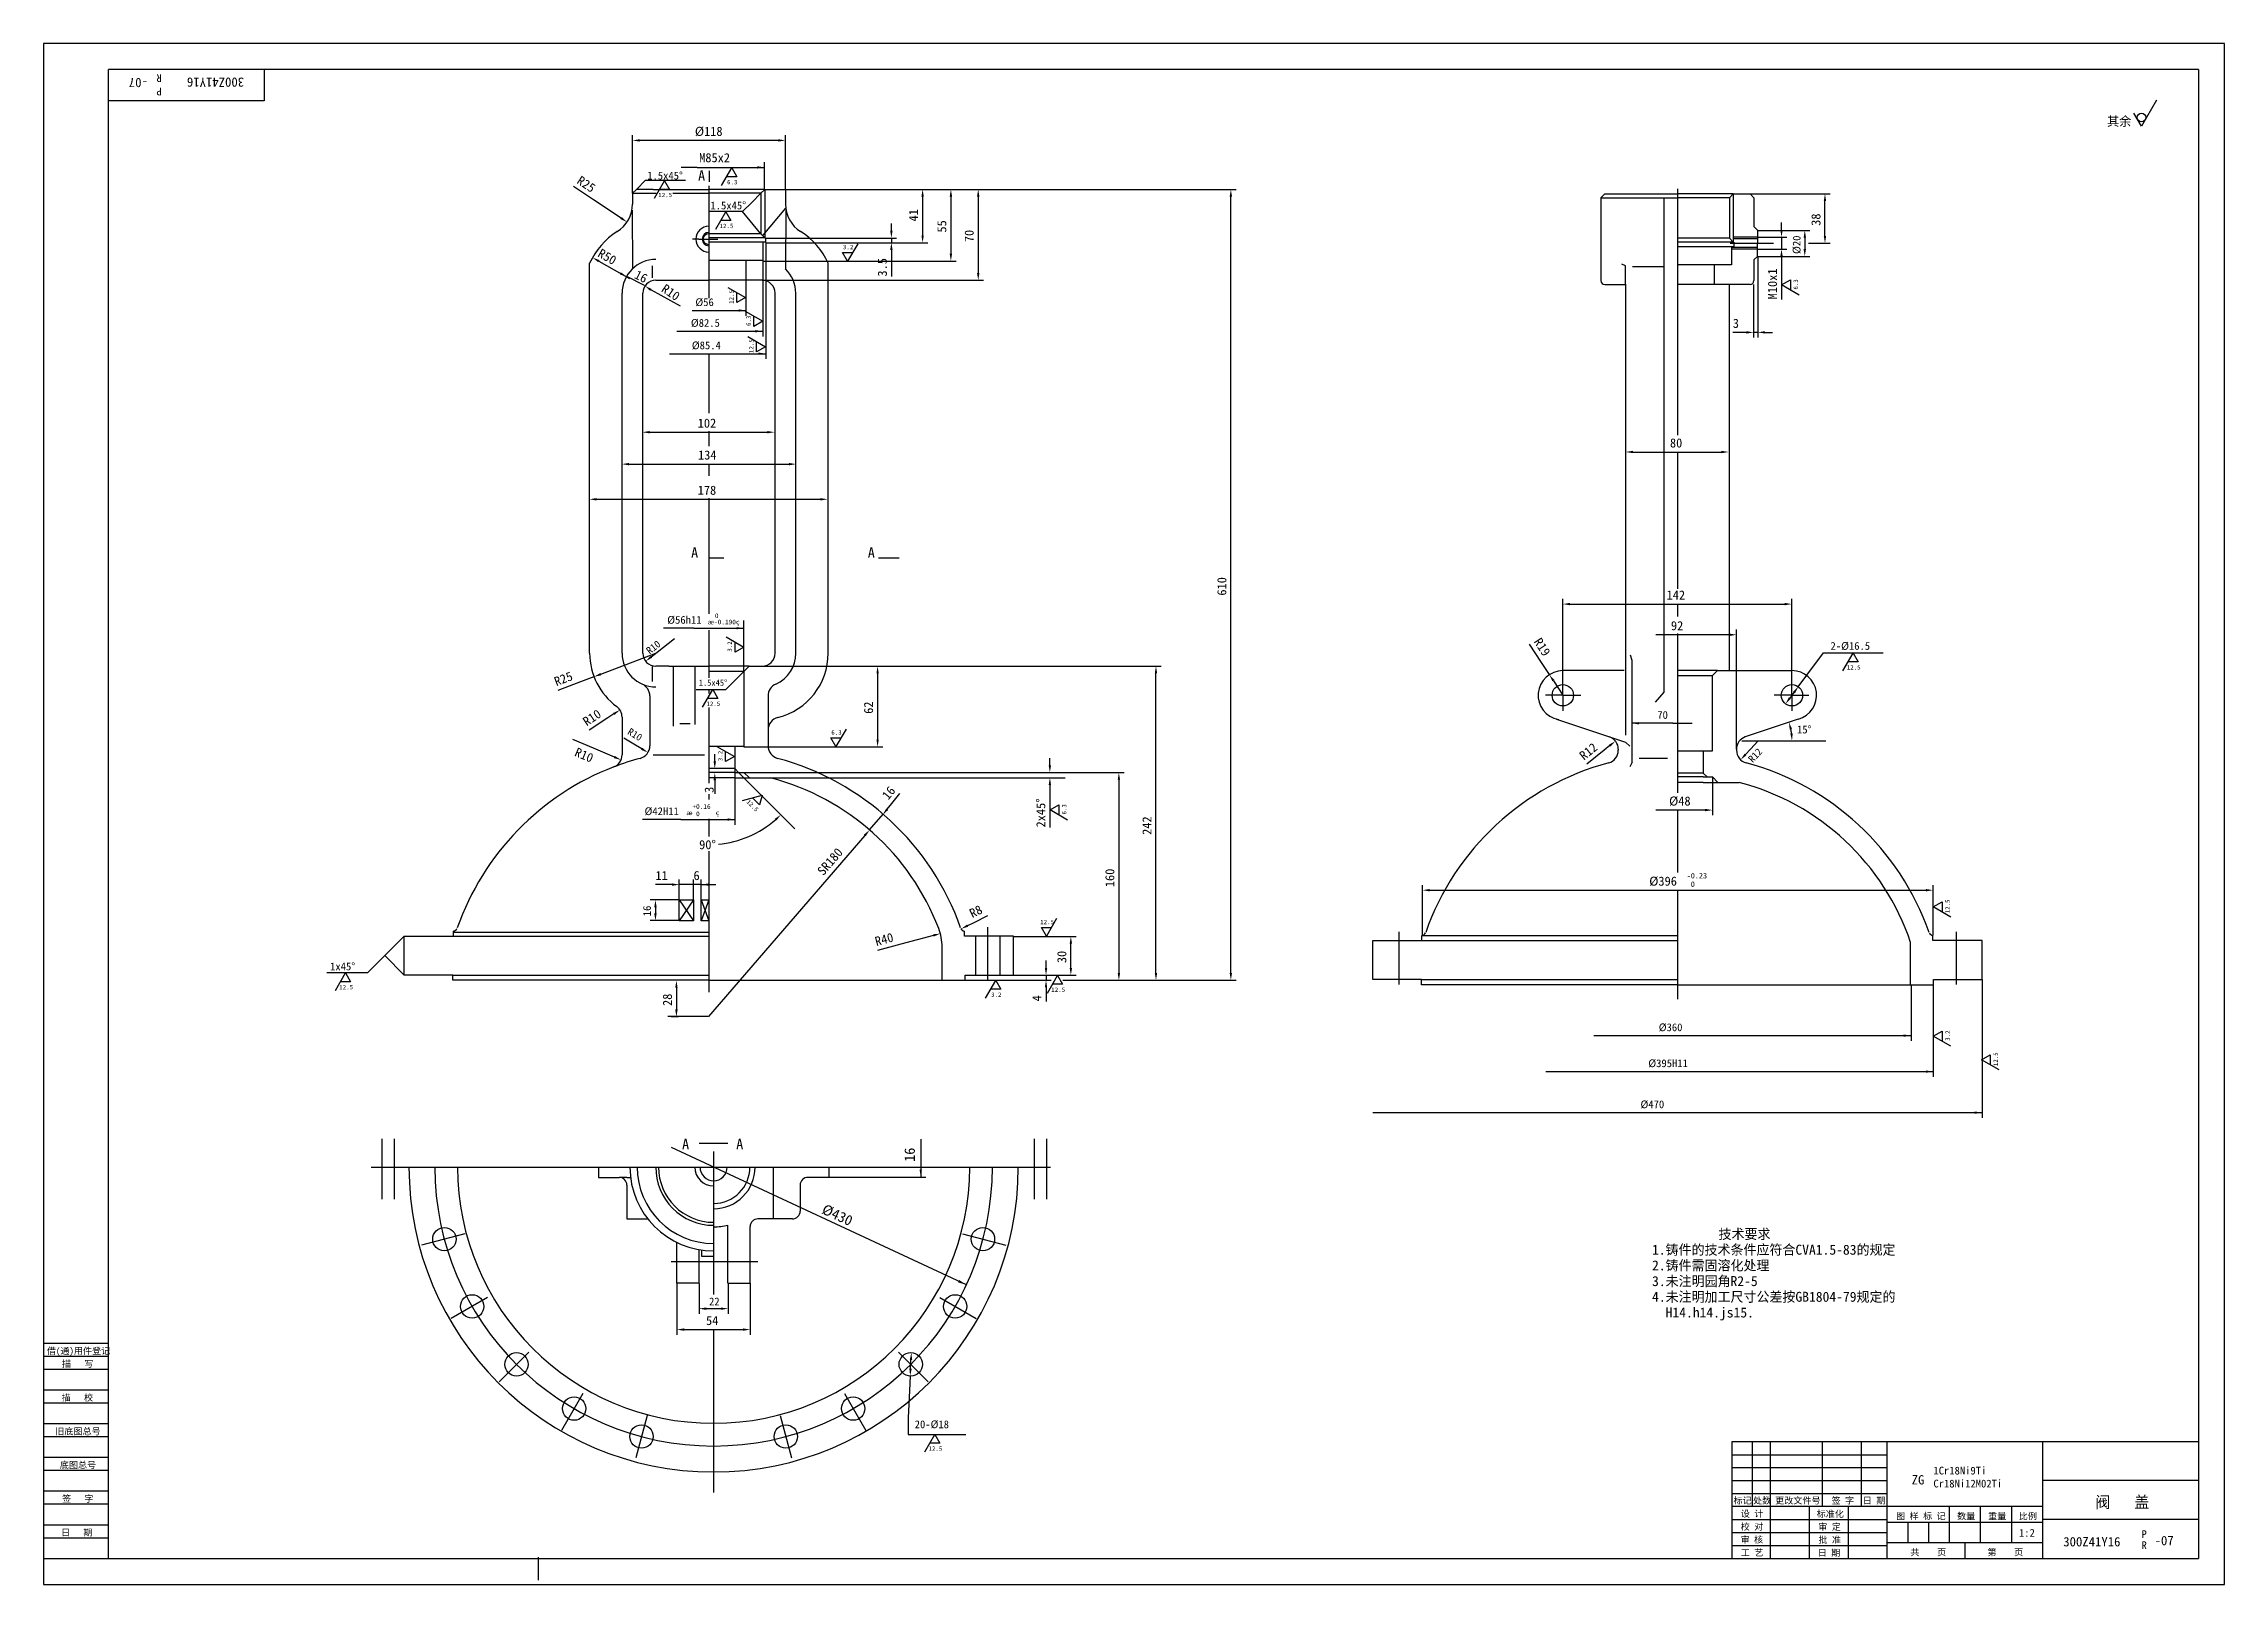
# Model space of a CAD drawing. Header units: metres. Extents: x 0 to 841, y 0 to 594.
import ezdxf

# ---------------------------------------------------------------- set-up
doc = ezdxf.new("R2010")
doc.units = ezdxf.units.M
for name, color, linetype in [('C', 6, 'Continuous'), ('D', 1, 'Continuous'), ('FL', 5, 'Continuous'), ('HA', 5, 'Continuous'), ('T', 7, 'Continuous'), ('TL', 4, 'Continuous')]:
    doc.layers.add(name, color=color, linetype=linetype)

# ---------------------------------------------------------------- blocks, each defined once
blk = doc.blocks.new('TUKUN1')
at = {"layer": 'FL'}
for p, q in [((841, 594), (0, 594)), ((0, 594), (0, 0)), ((841, 0), (841, 594)), ((0, 83), (25, 83)), ((0, 75), (25, 75)), ((0, 70), (25, 70)), ((0, 62), (25, 62)), ((0, 57), (25, 57)), ((659, 30), (659, 55)), ((666, 10), (666, 55)), ((686, 30), (686, 55)), ((701, 30), (701, 55)), ((0, 49), (25, 49)), ((0, 44), (25, 44)), ((651, 50), (711, 50)), ((651, 45), (711, 45)), ((0, 36), (25, 36)), ((651, 40), (711, 40)), ((651, 35), (711, 35)), ((0, 31), (25, 31)), ((696, 10), (696, 30)), ((0, 23), (25, 23)), ((0, 18), (25, 18)), ((651, 25), (711, 25)), ((651, 20), (711, 20)), ((651, 15), (711, 15)), ((0, 0), (841, 0))]:
    blk.add_line(p, q, dxfattribs=at)
at = {"layer": 'TL'}
for p, q in [((831, 584), (25, 584)), ((25, 10), (25, 584)), ((85, 584), (85, 572)), ((831, 584), (831, 10)), ((85, 572), (25, 572)), ((0, 93), (25, 93)), ((0, 88), (25, 88)), ((831, 55), (651, 55)), ((651, 55), (651, 10)), ((711, 10), (711, 55)), ((771, 10), (771, 55)), ((831, 40), (771, 40)), ((771, 30), (651, 30)), ((681, 10), (681, 30)), ((735, 16), (735, 30)), ((747, 16), (747, 30)), ((759, 16), (759, 30)), ((711, 24), (771, 24)), ((719, 16), (719, 24)), ((727, 16), (727, 24)), ((831, 25), (771, 25)), ((0, 10), (831, 10)), ((771, 16), (711, 16)), ((741, 10), (741, 16))]:
    blk.add_line(p, q, dxfattribs=at)
at = {"layer": 'T'}
for s, p in [('借(通)用件登记', (1.26, 88.76)), ('描   写', (7.09, 83.76)), ('描   校', (6.98, 70.76)), ('旧底图总号', (4.52, 57.76)), ('底图总号', (6.25, 44.76)), ('签   字', (7.1, 31.76)), ('标记', (651.71, 31.07)), ('处数', (659.22, 31.07)), ('更改文件号', (667.75, 31.07)), ('签 字', (689.53, 31.07)), ('日 期', (701.57, 31.07)), ('设 计', (654.5, 25.99)), ('标准化', (683.77, 25.93)), ('图 样 标 记', (714.4, 25.04)), ('数量', (737.92, 25.04)), ('重量', (749.88, 25.04)), ('比例', (761.7, 25.04)), ('日   期', (6.72, 18.76)), ('校 对', (654.48, 20.99)), ('审 核', (654.41, 15.99)), ('批 准', (684.46, 15.93)), ('审 定', (684.39, 20.93)), ('工 艺', (654.52, 10.99)), ('日 期', (684.18, 10.93)), ('共    页', (719.91, 11.13)), ('第    页', (749.62, 11.13))]:
    blk.add_text(s, height=2.5, dxfattribs=at).set_placement(p)

msp = doc.modelspace()

# ---------------------------------------------------------------- linework, layer by layer
at = {"layer": 'C'}
for p, q in [((256.58, 539.19), (256.58, 495.9)), ((630.06, 538.08), (630.06, 443.02)), ((256.56, 522.07), (256.56, 515.21)), ((252.63, 518.64), (250.21, 518.64)), ((252.63, 518.64), (259.74, 518.64)), ((253.13, 518.64), (259.99, 518.64)), ((650.35, 517.08), (662.4, 517.08)), ((256.58, 474.47), (256.58, 451.59)), ((256.58, 444.61), (256.58, 438.86)), ((256.58, 431.89), (256.58, 427.37)), ((630.06, 436.56), (630.06, 383.86)), ((256.58, 418.74), (256.58, 401.92)), ((256.58, 395.76), (256.58, 374.15)), ((630.06, 377.93), (630.06, 373.09)), ((256.58, 367.93), (256.58, 362.78)), ((256.58, 362.78), (256.58, 349.55)), ((630.06, 366.64), (630.06, 305.13)), ((256.58, 344.83), (256.58, 343.45)), ((256.58, 338.12), (256.58, 308.87)), ((585.88, 342.77), (579.23, 342.77)), ((585.88, 342.77), (592.76, 342.77)), ((585.88, 342.77), (585.88, 336.76)), ((674.23, 342.77), (667.35, 342.77)), ((674.23, 342.77), (674.23, 336.76)), ((674.23, 342.77), (680.79, 342.77)), ((256.58, 304.64), (256.58, 302.56)), ((256.58, 295.14), (256.58, 288.31)), ((630.06, 298.51), (630.06, 274.46)), ((256.58, 282.61), (256.58, 228.3)), ((630.06, 267.62), (630.06, 225.67)), ((364.06, 253.32), (364.06, 233)), ((522.58, 251.62), (522.58, 231.3)), ((737.54, 251.62), (737.54, 231.3)), ((126.26, 160.84), (281.34, 160.84)), ((258.39, 166.9), (258.39, 111.81)), ((281.34, 160.84), (302.69, 160.84)), ((302.69, 160.84), (388.3, 160.84)), ((162.41, 135.2), (145.74, 130.73)), ((354.38, 135.2), (371.05, 130.73)), ((241.97, 124.53), (275.4, 124.53)), ((171.22, 110.6), (157.21, 102.52)), ((345.57, 110.6), (359.57, 102.52)), ((258.39, 98.03), (258.39, 35.36)), ((187.07, 89.52), (175.63, 78.08)), ((329.72, 89.52), (341.16, 78.08)), ((207.92, 73.54), (199.71, 59.31)), ((308.87, 73.54), (317.08, 59.31)), ((232.73, 65.05), (228.37, 48.8)), ((284.06, 65.05), (288.42, 48.8)), ((190.67, 10.43), (190.67, 1.66))]:
    msp.add_line(p, q, dxfattribs=at)
msp.add_arc((258.39, 160.84), 107.5, 180, 0, dxfattribs=at)
at = {"layer": 'D'}
for p, q in [((814.88, 572.26), (809.03, 562.12)), ((809.03, 562.12), (806.1, 567.19)), ((227.08, 536.29), (227.08, 558.68)), ((283.28, 556.68), (229.88, 556.68)), ((286.08, 537.79), (286.08, 558.68)), ((278.06, 537.76), (278.06, 548.27)), ((212.08, 533.77), (204.36, 538.88)), ((228.58, 537.79), (232.11, 541.33)), ((232.11, 541.33), (243.33, 541.33)), ((235.57, 534.36), (239.47, 541.12)), ((239.47, 541.12), (241.42, 537.74)), ((243.33, 541.33), (247.55, 541.33)), ((252.06, 546.27), (245.83, 546.27)), ((252.06, 546.27), (278.06, 546.27)), ((261.45, 539.31), (265.35, 546.07)), ((267.3, 542.69), (263.4, 542.69)), ((265.35, 546.07), (267.3, 542.69)), ((222.67, 526.76), (212.08, 533.77)), ((241.42, 537.74), (237.52, 537.74)), ((273.1, 532.75), (269.56, 529.22)), ((276.63, 536.29), (273.1, 532.75)), ((278.13, 537.79), (278.13, 519.08)), ((284.71, 537.79), (340.98, 537.79)), ((338.98, 534.99), (338.98, 520.02)), ((340.98, 537.79), (351.88, 537.79)), ((349.88, 534.99), (349.88, 512.99)), ((351.88, 537.79), (362.43, 537.79)), ((360.43, 534.99), (360.43, 505.59)), ((362.43, 537.79), (459.86, 537.79)), ((457.86, 235.72), (457.86, 534.99)), ((651.61, 536.09), (651.61, 517.38)), ((658.06, 536.09), (688.97, 536.09)), ((686.97, 519.88), (686.97, 533.29)), ((269.56, 529.22), (256.75, 529.22)), ((259.21, 522.43), (263.11, 529.19)), ((265.06, 525.81), (261.16, 525.81)), ((263.11, 529.19), (265.06, 525.81)), ((276.63, 520.65), (269.56, 529.22)), ((326.94, 521.86), (326.94, 524.66)), ((661.24, 521.97), (681.18, 521.97)), ((670.21, 522.21), (670.21, 525.01)), ((278.43, 519.06), (328.94, 519.06)), ((278.43, 517.22), (328.94, 517.22)), ((278.47, 517.33), (278.47, 472.47)), ((310.04, 510.11), (308.09, 513.49)), ((308.09, 513.49), (312, 513.49)), ((313.95, 516.87), (310.04, 510.11)), ((326.94, 519.06), (326.94, 517.22)), ((326.94, 514.42), (326.94, 511.62)), ((328.94, 517.22), (340.98, 517.22)), ((660.94, 514.7), (650.86, 514.7)), ((660.94, 519.39), (651.61, 519.39)), ((660.99, 519.41), (672.21, 519.41)), ((660.99, 514.77), (672.21, 514.77)), ((662.4, 517.08), (667.15, 517.08)), ((670.21, 519.41), (670.21, 514.77)), ((679.18, 519.17), (679.18, 514.78)), ((680.59, 517.08), (688.97, 517.08)), ((214.12, 510.15), (225.94, 503.49)), ((277.31, 510.49), (277.31, 481.12)), ((277.32, 510.19), (351.88, 510.19)), ((326.94, 511.62), (326.94, 504.19)), ((660.99, 511.98), (681.18, 511.98)), ((661.07, 511.9), (661.07, 480.68)), ((670.21, 511.97), (670.21, 509.17)), ((670.21, 509.17), (670.21, 495.41)), ((231.77, 500.69), (224.91, 504.16)), ((234.24, 499.07), (245.43, 492.96)), ((263.92, 500), (270.68, 496.1)), ((267.3, 494.15), (267.3, 498.05)), ((270.82, 502.73), (270.82, 489.11)), ((277.08, 502.79), (362.43, 502.79)), ((659.44, 501.1), (659.44, 480.68)), ((670.24, 500.96), (673.62, 502.91)), ((677, 497.05), (670.24, 500.96)), ((673.62, 502.91), (673.62, 499)), ((250.17, 491.11), (270.82, 491.11)), ((270.68, 496.1), (267.3, 494.15)), ((270.55, 490.84), (277.31, 486.94)), ((273.93, 484.99), (273.93, 488.89)), ((244.15, 483.12), (277.31, 483.12)), ((271.6, 481.06), (278.36, 477.15)), ((277.31, 486.94), (273.93, 484.99)), ((653.84, 482.68), (651.42, 482.68)), ((656.64, 482.68), (653.84, 482.68)), ((661.07, 482.68), (659.44, 482.68)), ((663.87, 482.68), (666.67, 482.68)), ((241.36, 474.47), (278.47, 474.47)), ((274.98, 475.2), (274.98, 479.1)), ((278.36, 477.15), (274.98, 475.2)), ((233.72, 444.19), (279.09, 444.19)), ((225.8, 431.89), (287.43, 431.89)), ((612.96, 436.56), (647.06, 436.56)), ((213.26, 418.33), (299.55, 418.33)), ((585.88, 342.77), (585.88, 379.93)), ((674.23, 342.77), (674.23, 379.93)), ((270.03, 364.43), (270.03, 371.66)), ((588.68, 377.93), (671.43, 377.93)), ((236.55, 359.35), (243.26, 364.71)), ((250.8, 368.63), (239.07, 368.63)), ((250.8, 368.63), (270.03, 368.63)), ((263.26, 365.27), (270.02, 361.37)), ((266.64, 359.41), (266.64, 363.32)), ((270.03, 351.98), (270.03, 364.43)), ((577.65, 355.43), (573.05, 362.49)), ((650.07, 366.1), (621.71, 366.1)), ((652.87, 352.37), (652.87, 368.1)), ((214.86, 350.91), (236.08, 358.98)), ((234.36, 357.61), (236.55, 359.35)), ((270.02, 361.37), (266.64, 359.41)), ((277.08, 353.98), (323.62, 353.98)), ((323.62, 353.98), (430.98, 353.98)), ((580.7, 350.74), (577.65, 355.43)), ((680.03, 350.58), (686.34, 359.08)), ((686.34, 359.08), (709.45, 359.08)), ((693.92, 352.25), (697.82, 359.01)), ((699.77, 355.63), (695.87, 355.63)), ((697.82, 359.01), (699.77, 355.63)), ((207.01, 347.92), (198.36, 344.63)), ((212.24, 349.91), (207.01, 347.92)), ((262.95, 344.91), (251.6, 344.91)), ((254.13, 338.2), (258.04, 344.96)), ((258.04, 344.96), (259.99, 341.58)), ((270.03, 351.98), (262.95, 344.91)), ((321.62, 351.18), (321.62, 325.71)), ((428.98, 235.72), (428.98, 351.18)), ((582.23, 348.39), (585.88, 342.77)), ((676.69, 346.09), (680.03, 350.58)), ((259.99, 341.58), (256.09, 341.58)), ((675.02, 343.84), (673.44, 341.71)), ((217.58, 334.02), (210.41, 329.29)), ((219.91, 335.57), (217.58, 334.02)), ((309.46, 329.75), (305.55, 322.99)), ((628.33, 331.98), (612.48, 331.98)), ((628.33, 331.98), (635.72, 331.98)), ((212.02, 322.36), (204.1, 325.69)), ((220.11, 318.95), (212.02, 322.36)), ((228.28, 323.59), (223.81, 326.29)), ((230.67, 322.14), (228.28, 323.59)), ((258.84, 317.27), (258.84, 320.07)), ((259.64, 323.07), (266.4, 319.16)), ((263.02, 317.21), (263.02, 321.11)), ((270.02, 322.91), (323.62, 322.91)), ((305.55, 322.99), (303.6, 326.37)), ((303.6, 326.37), (307.51, 326.37)), ((601.8, 321.6), (595.13, 316.19)), ((603.98, 323.36), (601.8, 321.6)), ((654.94, 325.25), (687.36, 325.25)), ((656.35, 319.96), (658.25, 322.01)), ((658.25, 322.01), (661.19, 325.16)), ((266.4, 319.16), (263.02, 317.21)), ((266.6, 314.52), (266.6, 292.87)), ((268.03, 312.98), (289.67, 291.34)), ((270.08, 312.98), (408.78, 312.98)), ((388.06, 315.78), (388.06, 318.58)), ((408.78, 312.98), (416.67, 312.98)), ((643.56, 311.27), (643.56, 296.51)), ((258.84, 310.04), (258.84, 307.24)), ((258.84, 307.24), (258.84, 304.81)), ((269.55, 302.22), (277.09, 304.24)), ((276.08, 300.47), (273.32, 303.23)), ((277.09, 304.24), (276.08, 300.47)), ((280.15, 310.99), (393.96, 310.99)), ((327.06, 301.02), (330.14, 304.86)), ((388.06, 308.19), (388.06, 305.39)), ((388.06, 305.39), (388.06, 291.8)), ((414.67, 310.18), (414.67, 235.72)), ((245.72, 294.87), (230.95, 294.87)), ((245.72, 294.87), (266.6, 294.87)), ((318.52, 290.87), (323.75, 296.92)), ((325.31, 298.83), (327.06, 301.02)), ((388.11, 298.59), (391.49, 300.54)), ((394.87, 294.68), (388.11, 298.59)), ((391.49, 300.54), (391.49, 296.63)), ((640.76, 298.51), (621.79, 298.51)), ((316.69, 288.75), (256.45, 218.95)), ((239.54, 269.78), (235.95, 269.78)), ((242.34, 269.78), (239.54, 269.78)), ((245.14, 263.8), (245.14, 271.78)), ((250.66, 269.78), (245.14, 269.78)), ((250.66, 263.8), (250.66, 271.78)), ((250.66, 269.78), (250.66, 271.78)), ((253.63, 269.78), (250.66, 269.78)), ((253.46, 269.78), (256.26, 269.78)), ((253.63, 263.85), (253.63, 271.78)), ((256.43, 269.78), (259.23, 269.78)), ((531.72, 250.26), (531.72, 269.62)), ((728.69, 250.26), (728.69, 269.62)), ((244.95, 263.87), (233.95, 263.87)), ((235.95, 261.07), (235.95, 258.68)), ((534.52, 267.62), (725.89, 267.62)), ((728.75, 261.17), (732.13, 263.12)), ((735.51, 257.27), (728.75, 261.17)), ((732.13, 263.12), (732.13, 259.22)), ((244.95, 255.88), (233.95, 255.88)), ((356.36, 253.97), (358.86, 255.22)), ((358.86, 255.22), (364.16, 257.87)), ((386.76, 249.91), (384.81, 253.29)), ((384.81, 253.29), (388.71, 253.29)), ((390.66, 256.67), (386.76, 249.91)), ((139.08, 249.89), (132.01, 242.82)), ((330.54, 246.8), (321.6, 244.41)), ((343.13, 250.16), (330.54, 246.8)), ((374.17, 249.8), (398.15, 249.8)), ((396.15, 237.66), (396.15, 247)), ((124.94, 235.75), (109.21, 235.75)), ((112.55, 228.96), (116.45, 235.72)), ((116.45, 235.72), (118.4, 232.34)), ((132.01, 242.82), (124.94, 235.75)), ((139.08, 234.89), (131.58, 242.39)), ((386.57, 237.66), (386.57, 240.46)), ((118.4, 232.34), (114.5, 232.34)), ((244.04, 230.02), (244.04, 221.64)), ((355.31, 232.92), (388.57, 232.92)), ((363.28, 226.04), (367.18, 232.8)), ((369.13, 229.42), (365.23, 229.42)), ((367.18, 232.8), (369.13, 229.42)), ((374.17, 234.86), (388.57, 234.86)), ((386.57, 234.86), (386.57, 232.92)), ((386.57, 230.12), (386.57, 227.32)), ((386.57, 227.32), (386.57, 224.73)), ((387.14, 227.96), (391.04, 234.72)), ((388.57, 234.86), (398.15, 234.86)), ((392.99, 231.34), (389.09, 231.34)), ((391.04, 234.72), (392.99, 231.34)), ((393.08, 232.92), (416.67, 232.92)), ((416.67, 232.92), (430.98, 232.92)), ((430.98, 232.92), (459.86, 232.92)), ((720.16, 231.33), (720.16, 209.55)), ((728.72, 231.33), (728.72, 195.68)), ((747.56, 233.19), (747.56, 179.86)), ((256.45, 218.95), (240.71, 218.95)), ((244.84, 218.84), (242.04, 218.84)), ((597.87, 211.55), (720.16, 211.55)), ((728.75, 211.35), (732.13, 213.3)), ((735.51, 207.45), (728.75, 211.35)), ((732.13, 213.3), (732.13, 209.4)), ((747.33, 202.21), (750.71, 204.17)), ((754.09, 198.31), (747.33, 202.21)), ((750.71, 204.17), (750.71, 200.26)), ((579.26, 197.68), (728.72, 197.68)), ((512.56, 181.86), (747.56, 181.86)), ((130.47, 171.81), (130.47, 148.48)), ((135.22, 171.81), (135.22, 148.48)), ((355.86, 115.49), (242.15, 168.4)), ((252.76, 170.13), (263.81, 170.13)), ((338.27, 171.58), (338.27, 157.04)), ((381.95, 171.81), (381.95, 148.48)), ((386.7, 171.81), (386.7, 148.48)), ((302.71, 157.04), (340.27, 157.04)), ((244.24, 116.18), (244.24, 96.23)), ((252.76, 116.05), (252.76, 104.3)), ((263.97, 116.05), (263.97, 104.3)), ((272.47, 116.18), (272.47, 96.23)), ((255.56, 106.3), (261.17, 106.3)), ((247.04, 98.23), (269.67, 98.23)), ((334.32, 83.13), (334.49, 86.53)), ((334.18, 80.33), (333.9, 74.74)), ((333.9, 74.74), (333.37, 64.16)), ((333.37, 64.16), (333.37, 57.73)), ((333.37, 57.73), (355.59, 57.73)), ((339.78, 51.06), (343.69, 57.82)), ((345.64, 54.44), (341.73, 54.44)), ((343.69, 57.82), (345.64, 54.44))]:
    msp.add_line(p, q, dxfattribs=at)
msp.add_circle((809.03, 565.5), 1.69, dxfattribs=at)
for centre, radius, start, end in [((651.91, 325.25), 22.34, 7.19, 11.42), ((256.46, 324.54), 39.37, 275.48, 310.92)]:
    msp.add_arc(centre, radius, start, end, dxfattribs=at)
for points in [[(229.88, 557.15), (229.88, 556.22), (227.08, 556.68)], [(283.28, 557.15), (283.28, 556.22), (286.08, 556.68)], [(275.26, 546.72), (278.06, 546.27), (275.26, 545.82)], [(338.51, 534.99), (339.45, 534.99), (338.98, 537.79)], [(349.41, 534.99), (350.35, 534.99), (349.88, 537.79)], [(359.96, 534.99), (360.9, 534.99), (360.43, 537.79)], [(457.39, 534.99), (458.32, 534.99), (457.86, 537.79)], [(686.5, 533.29), (687.44, 533.29), (686.97, 536.09)], [(222.41, 526.37), (222.92, 527.15), (225, 525.21)], [(326.47, 521.86), (327.41, 521.86), (326.94, 519.06)], [(669.74, 522.21), (670.68, 522.21), (670.21, 519.41)], [(678.72, 519.17), (679.65, 519.17), (679.18, 521.97)], [(326.47, 514.42), (327.41, 514.42), (326.94, 517.22)], [(338.51, 520.02), (339.45, 520.02), (338.98, 517.22)], [(669.74, 511.97), (670.68, 511.97), (670.21, 514.77)], [(678.72, 514.78), (679.65, 514.78), (679.18, 511.98)], [(686.5, 519.88), (687.44, 519.88), (686.97, 517.08)], [(213.89, 509.74), (214.34, 510.55), (211.67, 511.52)], [(222.62, 505.84), (222.2, 505.01), (224.91, 504.16)], [(349.41, 512.99), (350.35, 512.99), (349.88, 510.19)], [(359.96, 505.59), (360.9, 505.59), (360.43, 502.79)], [(233.99, 498.63), (234.51, 499.41), (231.93, 500.58)], [(268.02, 491.56), (270.82, 491.11), (268.02, 490.66)], [(274.51, 483.57), (277.31, 483.12), (274.51, 482.67)], [(656.64, 483.15), (656.64, 482.21), (659.44, 482.68)], [(663.87, 483.15), (663.87, 482.21), (661.07, 482.68)], [(275.67, 474.92), (278.47, 474.47), (275.67, 474.02)], [(233.72, 444.66), (233.72, 443.73), (230.92, 444.19)], [(279.09, 444.66), (279.09, 443.73), (281.89, 444.19)], [(225.8, 432.35), (225.8, 431.42), (223, 431.89)], [(287.43, 432.35), (287.43, 431.42), (290.23, 431.89)], [(612.96, 437.03), (612.96, 436.1), (610.16, 436.56)], [(647.06, 437.03), (647.06, 436.1), (649.86, 436.56)], [(213.26, 418.79), (213.26, 417.86), (210.46, 418.33)], [(299.55, 418.79), (299.55, 417.86), (302.35, 418.33)], [(588.68, 378.4), (588.68, 377.47), (585.88, 377.93)], [(671.43, 378.4), (671.43, 377.47), (674.23, 377.93)], [(267.23, 369.08), (270.03, 368.63), (267.23, 368.18)], [(650.07, 366.56), (650.07, 365.63), (652.87, 366.1)], [(234.65, 357.24), (234.07, 357.97), (232.17, 355.86)], [(321.16, 351.18), (322.09, 351.18), (321.62, 353.98)], [(428.51, 351.18), (429.44, 351.18), (428.98, 353.98)], [(215.03, 350.47), (214.7, 351.34), (212.24, 349.91)], [(581.84, 348.13), (582.62, 348.64), (580.7, 350.74)], [(675.4, 343.56), (674.65, 344.12), (676.69, 346.09)], [(220.17, 335.18), (219.66, 335.96), (222.25, 337.11)], [(673.82, 341.43), (673.07, 341.99), (671.77, 339.46)], [(615.28, 331.53), (612.48, 331.98), (615.28, 332.43)], [(673.36, 329.56), (674.26, 329.8), (673.08, 332.38)], [(674.54, 328.08), (673.61, 328.02), (674.25, 325.25)], [(230.43, 321.74), (230.91, 322.54), (233.07, 320.69)], [(321.16, 325.71), (322.09, 325.71), (321.62, 322.91)], [(604.27, 323), (603.68, 323.72), (606.15, 325.12)], [(656.69, 319.65), (656, 320.28), (654.44, 317.91)], [(219.92, 318.52), (220.29, 319.38), (222.69, 317.86)], [(258.37, 317.27), (259.3, 317.27), (258.84, 314.47)], [(258.37, 310.04), (259.3, 310.04), (258.84, 312.84)], [(387.59, 315.78), (388.52, 315.78), (388.06, 312.98)], [(414.21, 310.18), (415.14, 310.18), (414.67, 312.98)], [(387.59, 308.19), (388.52, 308.19), (388.06, 310.99)], [(263.8, 295.32), (266.6, 294.87), (263.8, 294.42)], [(281.93, 295.14), (282.57, 294.45), (284.3, 296.7)], [(324.94, 299.12), (325.67, 298.54), (323.56, 296.65)], [(640.76, 298.98), (640.76, 298.05), (643.56, 298.51)], [(317.05, 288.44), (316.34, 289.05), (318.52, 290.87)], [(242.34, 270.25), (242.34, 269.31), (245.14, 269.78)], [(256.43, 270.25), (256.43, 269.31), (253.63, 269.78)], [(235.48, 261.07), (236.41, 261.07), (235.95, 263.87)], [(534.52, 268.09), (534.52, 267.16), (531.72, 267.62)], [(725.89, 268.09), (725.89, 267.16), (728.69, 267.62)], [(235.48, 258.68), (236.41, 258.68), (235.95, 255.88)], [(356.56, 253.56), (356.15, 254.39), (353.85, 252.72)], [(343.25, 249.71), (343.01, 250.62), (345.83, 250.89)], [(395.68, 247), (396.61, 247), (396.15, 249.8)], [(386.1, 237.66), (387.03, 237.66), (386.57, 234.86)], [(395.68, 237.66), (396.61, 237.66), (396.15, 234.86)], [(414.21, 235.72), (415.14, 235.72), (414.67, 232.92)], [(428.51, 235.72), (429.44, 235.72), (428.98, 232.92)], [(457.39, 235.72), (458.32, 235.72), (457.86, 232.92)], [(243.57, 230.02), (244.5, 230.02), (244.04, 232.82)], [(386.1, 230.12), (387.03, 230.12), (386.57, 232.92)], [(243.57, 221.64), (244.5, 221.64), (244.04, 218.84)], [(717.36, 212), (720.16, 211.55), (717.36, 211.1)], [(725.92, 198.13), (728.72, 197.68), (725.92, 197.23)], [(744.76, 182.31), (747.56, 181.86), (744.76, 181.41)], [(338.72, 159.84), (338.27, 157.04), (337.82, 159.84)], [(352.66, 116.41), (355.86, 115.49), (353.1, 117.35)], [(255.56, 106.76), (255.56, 105.83), (252.76, 106.3)], [(261.17, 106.76), (261.17, 105.83), (263.97, 106.3)], [(247.04, 98.7), (247.04, 97.76), (244.24, 98.23)], [(269.67, 98.7), (269.67, 97.76), (272.47, 98.23)], [(334.96, 86.5), (334.03, 86.55), (334.63, 89.32)], [(334.79, 83.11), (333.86, 83.15), (334.18, 80.33)]]:
    msp.add_solid(points, dxfattribs=at)
at = {"layer": 'FL'}
msp.add_arc((256.56, 518.64), 2.58, 90.43, 269.57, dxfattribs=at)
at = {"layer": 'HA'}
for p, q in [((286.13, 530.56), (277.3, 520.14)), ((250.56, 263.85), (245.06, 255.85)), ((245.06, 263.85), (250.56, 255.85)), ((245.06, 263.85), (250.56, 263.85)), ((245.06, 255.85), (245.06, 263.85)), ((250.56, 263.85), (250.56, 255.85)), ((256.52, 263.86), (253.63, 255.85)), ((253.63, 263.85), (256.6, 255.85)), ((253.63, 263.85), (256.38, 263.85)), ((253.63, 255.85), (253.63, 263.85)), ((250.56, 255.85), (245.06, 255.85)), ((256.38, 255.85), (253.63, 255.85))]:
    msp.add_line(p, q, dxfattribs=at)
msp.add_arc((258.35, 160.71), 22.28, 179.67, 270.1, dxfattribs=at)
at = {"layer": 'TL'}
for p, q in [((256.63, 544.91), (256.63, 540.73)), ((226.98, 529.84), (227.08, 507.17)), ((227.08, 536.29), (228.58, 537.79)), ((227.08, 536.29), (236.2, 536.29)), ((227.08, 536.29), (227.08, 532.11)), ((235.02, 537.79), (228.58, 537.79)), ((235.02, 537.79), (256.62, 537.79)), ((242.68, 536.29), (256.56, 536.29)), ((278.13, 537.79), (256.54, 537.79)), ((276.63, 536.29), (256.54, 536.29)), ((276.63, 536.29), (278.13, 537.79)), ((276.63, 536.29), (276.63, 524)), ((278.13, 537.79), (286.08, 537.79)), ((286.08, 537.79), (286.08, 532.11)), ((286.17, 529.84), (286.08, 507.17)), ((602.06, 536.09), (600.56, 534.59)), ((602.06, 536.09), (600.56, 534.59)), ((600.56, 534.59), (630.06, 534.59)), ((600.56, 534.59), (600.56, 530.41)), ((600.56, 534.59), (600.56, 523.5)), ((602.06, 536.09), (608.56, 536.09)), ((602.06, 536.09), (602.06, 536.09)), ((602.06, 536.09), (602.06, 536.09)), ((602.06, 536.09), (630.1, 536.09)), ((624.78, 534.6), (624.78, 454.77)), ((651.61, 536.09), (630.02, 536.09)), ((650.11, 534.59), (630.02, 534.59)), ((650.11, 534.59), (651.61, 536.09)), ((650.11, 534.59), (650.11, 522.3)), ((651.61, 536.09), (658.06, 536.09)), ((659.56, 534.59), (658.06, 536.09)), ((659.56, 534.59), (659.56, 530.41)), ((659.56, 530.41), (659.56, 523.5)), ((276.63, 524), (276.63, 520.65)), ((600.56, 523.5), (600.56, 510.59)), ((650.11, 522.3), (650.11, 518.94)), ((661.06, 522), (659.56, 523.5)), ((660.99, 522), (660.99, 518.77)), ((276.63, 520.65), (256.54, 520.65)), ((276.57, 519.12), (256.54, 519.12)), ((277.38, 517.4), (256.54, 517.4)), ((278.13, 519.15), (276.57, 519.12)), ((276.63, 520.65), (278.13, 519.15)), ((277.38, 517.4), (277.38, 510.4)), ((278.38, 517.4), (277.38, 517.4)), ((278.13, 519.15), (278.38, 519.15)), ((278.38, 519.15), (278.38, 517.4)), ((650.11, 518.94), (630.02, 518.94)), ((650.05, 517.41), (630.02, 517.41)), ((650.86, 515.69), (630.02, 515.69)), ((651.61, 517.44), (650.05, 517.41)), ((650.11, 518.94), (651.61, 517.44)), ((651.86, 515.69), (650.86, 515.69)), ((650.86, 515.69), (650.86, 508.69)), ((660.94, 515.36), (650.86, 515.36)), ((660.94, 518.73), (651.61, 518.73)), ((651.61, 517.44), (651.86, 517.44)), ((651.86, 517.44), (651.86, 515.69)), ((660.99, 518.77), (660.99, 517.05)), ((660.99, 515.26), (660.99, 517.05)), ((660.99, 512.09), (660.99, 515.26)), ((210.58, 358.98), (210.58, 509.36)), ((234.74, 508.36), (234.74, 503.74)), ((270.76, 510.4), (256.54, 510.4)), ((270.76, 510.4), (270.76, 502.9)), ((277.38, 510.4), (270.76, 510.4)), ((302.58, 358.98), (302.58, 509.36)), ((600.56, 510.59), (600.56, 502.63)), ((610.06, 508.38), (608.65, 508.96)), ((610.06, 501.09), (610.06, 508.38)), ((612.76, 508.08), (624.78, 508.08)), ((644.24, 508.69), (630.02, 508.69)), ((650.86, 508.69), (644.24, 508.69)), ((644.24, 508.69), (644.24, 501.19)), ((659.56, 510.59), (661.06, 512.09)), ((659.56, 510.59), (659.56, 502.63)), ((223.08, 358.98), (223.08, 497.79)), ((231.08, 420.03), (231.08, 497.79)), ((236.08, 502.79), (256.58, 502.79)), ((270.65, 502.79), (256.58, 502.79)), ((277.08, 502.79), (270.65, 502.79)), ((282.08, 420.03), (282.08, 497.79)), ((290.08, 358.98), (290.08, 497.79)), ((602.05, 501.13), (609.56, 501.09)), ((609.56, 501.09), (610.06, 501.09)), ((610.06, 501.21), (610.06, 463.86)), ((644.13, 501.09), (630.06, 501.09)), ((650.56, 501.09), (644.13, 501.09)), ((650.05, 501.21), (650.05, 463.86)), ((658.07, 501.13), (650.56, 501.09)), ((610.06, 463.86), (610.06, 352.26)), ((650.05, 463.86), (650.05, 352.26)), ((624.78, 454.77), (624.78, 343.96)), ((231.08, 358.98), (231.08, 420.03)), ((282.08, 358.98), (282.08, 420.03)), ((256.58, 401.92), (256.58, 395.76)), ((256.58, 395.76), (262.26, 395.76)), ((321.96, 395.76), (329.91, 395.76)), ((234.73, 353.86), (234.73, 348.1)), ((241.13, 353.98), (236.08, 353.98)), ((241.13, 353.98), (256.48, 353.98)), ((242.78, 353.86), (242.78, 330.83)), ((251.2, 353.86), (251.2, 331.54)), ((272.03, 353.98), (256.68, 353.98)), ((270.03, 351.98), (272.03, 353.98)), ((272.03, 353.98), (277.08, 353.98)), ((612.6, 356.12), (611.98, 358.27)), ((612.6, 317.03), (612.6, 356.12)), ((270.03, 351.98), (256.68, 351.98)), ((270.03, 351.98), (270.03, 322.98)), ((609.56, 352.27), (585.88, 352.27)), ((610.06, 352.26), (610.06, 327.41)), ((645.5, 352.27), (630.15, 352.27)), ((643.5, 350.27), (630.15, 350.27)), ((643.5, 350.27), (645.5, 352.27)), ((643.5, 350.27), (643.5, 321.27)), ((645.5, 352.27), (650.56, 352.27)), ((650.56, 352.27), (652.73, 352.27)), ((652.73, 352.27), (674.23, 352.27)), ((652.85, 321.97), (652.85, 352.34)), ((233.79, 342.52), (233.79, 329.36)), ((279.37, 342.52), (279.37, 329.36)), ((624.78, 343.96), (621.54, 340.09)), ((223.08, 334.35), (223.08, 319.8)), ((233.79, 329.36), (233.79, 323.28)), ((245.34, 331.9), (249.37, 331.9)), ((279.37, 329.36), (279.37, 323.28)), ((583.42, 333.6), (603.86, 326.71)), ((676.69, 333.6), (656.25, 326.71)), ((254.86, 319.67), (235.1, 319.67)), ((266.53, 322.98), (256.68, 322.98)), ((266.53, 322.98), (266.53, 314.48)), ((270.03, 322.98), (266.53, 322.98)), ((603.86, 326.71), (610.1, 324.67)), ((607.27, 321.97), (607.27, 321.57)), ((610.1, 324.67), (611.66, 323.14)), ((640, 321.27), (630.15, 321.27)), ((643.5, 321.27), (640, 321.27)), ((640, 321.27), (640, 312.77)), ((652.85, 321.97), (652.85, 321.57)), ((266.53, 314.48), (256.56, 314.48)), ((266.53, 312.98), (256.68, 312.98)), ((266.53, 314.48), (268.03, 312.98)), ((266.53, 312.98), (268.03, 312.98)), ((268.03, 312.98), (270.08, 312.98)), ((270.08, 312.98), (272.18, 310.88)), ((612.6, 317.03), (611.66, 315.2)), ((615.26, 318.47), (626.28, 318.47)), ((640, 312.77), (630.04, 312.77)), ((640, 311.27), (630.15, 311.27)), ((640, 312.77), (641.5, 311.27)), ((640, 311.27), (641.5, 311.27)), ((641.5, 311.27), (643.56, 311.27)), ((643.56, 311.27), (645.65, 309.18)), ((266.53, 310.88), (256.66, 310.88)), ((266.53, 310.88), (268.03, 310.88)), ((268.03, 310.88), (270.08, 310.88)), ((270.08, 310.88), (280.38, 310.88)), ((640, 309.18), (630.13, 309.18)), ((640, 309.18), (641.5, 309.18)), ((641.5, 309.18), (643.56, 309.18)), ((643.56, 309.18), (653.86, 309.18)), ((139.08, 249.89), (144.42, 249.89)), ((139.08, 234.89), (139.08, 249.89)), ((144.42, 249.89), (153.86, 249.89)), ((153.86, 249.89), (158.08, 249.89)), ((158.08, 249.89), (158.08, 251.89)), ((158.08, 249.89), (256.58, 249.89)), ((158.09, 251.5), (256.68, 251.5)), ((346.51, 232.71), (346.51, 245.72)), ((355.08, 249.89), (355.08, 251.89)), ((359.3, 249.89), (355.08, 249.89)), ((368.74, 249.89), (359.3, 249.89)), ((359.36, 249.88), (359.36, 234.92)), ((374.08, 249.89), (368.74, 249.89)), ((368.76, 249.88), (368.76, 234.92)), ((374.08, 234.89), (374.08, 249.89)), ((512.56, 233.19), (512.56, 248.19)), ((512.56, 248.19), (517.9, 248.19)), ((517.9, 248.19), (527.34, 248.19)), ((527.34, 248.19), (531.56, 248.19)), ((531.52, 250.2), (629.95, 250.2)), ((531.56, 248.19), (531.56, 250.19)), ((531.56, 248.19), (629.86, 248.19)), ((719.99, 231.01), (719.99, 247.74)), ((728.56, 248.19), (728.56, 250.19)), ((732.78, 248.19), (728.56, 248.19)), ((742.22, 248.19), (732.78, 248.19)), ((747.56, 248.19), (742.22, 248.19)), ((747.56, 233.19), (747.56, 248.19)), ((144.42, 234.89), (139.08, 234.89)), ((153.86, 234.89), (144.42, 234.89)), ((157.83, 234.89), (153.86, 234.89)), ((157.83, 234.89), (256.58, 234.89)), ((157.83, 232.89), (157.83, 234.89)), ((166.69, 232.89), (157.83, 232.89)), ((256.58, 232.89), (166.69, 232.89)), ((256.58, 232.89), (346.47, 232.89)), ((346.47, 232.89), (355.33, 232.89)), ((355.33, 232.89), (355.33, 234.89)), ((355.33, 234.89), (359.3, 234.89)), ((359.3, 234.89), (368.74, 234.89)), ((368.74, 234.89), (374.08, 234.89)), ((517.9, 233.19), (512.56, 233.19)), ((527.34, 233.19), (517.9, 233.19)), ((531.31, 233.19), (527.34, 233.19)), ((531.31, 233.19), (629.86, 233.19)), ((531.31, 231.19), (531.31, 233.19)), ((540.16, 231.19), (531.31, 231.19)), ((630.06, 231.19), (540.16, 231.19)), ((630.06, 231.19), (719.95, 231.19)), ((719.95, 231.19), (728.81, 231.19)), ((728.81, 233.19), (732.78, 233.19)), ((728.81, 231.19), (728.81, 233.19)), ((732.78, 233.19), (742.22, 233.19)), ((742.22, 233.19), (747.56, 233.19)), ((213.95, 160.92), (213.95, 156.92)), ((281.35, 160.71), (281.35, 141)), ((302.76, 160.92), (302.76, 156.92)), ((213.95, 156.92), (221.95, 156.92)), ((224.95, 156.92), (221.95, 156.92)), ((224.95, 156.92), (226.34, 156.92)), ((224.95, 153.92), (224.95, 140.92)), ((291.76, 153.92), (291.76, 143.92)), ((302.76, 156.92), (294.76, 156.92)), ((224.95, 140.92), (232.98, 140.92)), ((263.91, 129.04), (263.91, 138.51)), ((272.47, 131.82), (272.47, 137.92)), ((281.34, 140.92), (275.47, 140.92)), ((288.76, 140.92), (281.34, 140.92)), ((244.24, 116.18), (244.24, 131.82)), ((252.8, 116.18), (252.8, 129.04)), ((253.74, 128.89), (253.74, 126.55)), ((253.74, 126.55), (258.39, 126.55)), ((263.91, 116.18), (263.91, 129.04)), ((272.47, 116.18), (272.47, 131.82)), ((252.74, 116.18), (244.24, 116.18)), ((263.97, 116.18), (272.47, 116.18))]:
    msp.add_line(p, q, dxfattribs=at)
for points in [[(254.41, 518.64, -0.41), (256.54, 520.79, -1)], [(256.54, 516.49, -0.41), (254.41, 518.64, -1)], [(230.08, 318.45, 0.03), (219.87, 315.13, 0.03)]]:
    msp.add_lwpolyline(points, format="xyb", dxfattribs=at)
for centre, radius in [((585.88, 342.77), 4.12), ((674.23, 342.77), 4.12), ((154.54, 133.09), 4.5), ((362.25, 133.09), 4.5), ((165.26, 107.16), 4.5), ((351.53, 107.16), 4.5), ((182.38, 84.83), 4.5), ((334.41, 84.83), 4.5), ((204.59, 67.77), 4.5), ((312.19, 67.77), 4.5), ((230.57, 57.01), 4.5), ((286.22, 57.01), 4.5)]:
    msp.add_circle(centre, radius, dxfattribs=at)
for centre, radius, start, end in [((214.58, 532.11), 12.5, 302.06, 0), ((298.58, 532.11), 12.5, 180, 237.94), ((236.08, 497.79), 28, 122.06, 155.6), ((256.58, 518.64), 5, 90, 270), ((277.08, 497.79), 28, 24.4, 57.94), ((236.08, 497.79), 13, 90, 180), ((277.08, 497.79), 13, 0, 46.19), ((236.08, 497.79), 5, 90, 180), ((277.08, 497.79), 5, 0, 90), ((602.06, 502.63), 1.5, 180, 269.65), ((658.06, 502.63), 1.5, 270.35, 0), ((236.08, 358.98), 25.5, 180, 233.83), ((236.08, 358.98), 13, 180, 270), ((236.08, 358.98), 5, 180, 270), ((277.08, 358.98), 5, 270, 0), ((277.08, 358.98), 13, 293.89, 0), ((277.08, 358.98), 25.5, 283.83, 0), ((228.79, 342.52), 5, 0, 66.11), ((284.37, 342.52), 5, 113.89, 180), ((585.88, 342.77), 9.5, 90, 259.63), ((674.23, 342.77), 9.5, 285.14, 90), ((218.08, 334.35), 5, 0, 53.83), ((284.37, 329.36), 5, 103.83, 180), ((218.08, 319.8), 5, 290.96, 0), ((228.79, 323.28), 5, 284.98, 0), ((284.37, 323.28), 5, 180, 255.02), ((602.27, 321.57), 5, 284.98, 0), ((602.27, 321.97), 5, 0, 71.39), ((657.85, 321.97), 5, 108.61, 180), ((657.85, 321.57), 5, 180, 255.02), ((256.7, 218.95), 103, 110.96, 160.66), ((256.45, 218.95), 103, 19.34, 75.02), ((630.18, 217.24), 103, 104.98, 160.66), ((629.93, 217.24), 103, 19.34, 75.02), ((256.45, 218.95), 95, 20.92, 75.41), ((629.93, 217.24), 95, 18.56, 75.41), ((157.96, 253.39), 1.5, 276.33, 340.55), ((326.51, 245.72), 20, 0, 20.92), ((355.19, 253.39), 1.5, 199.45, 263.67), ((531.44, 251.69), 1.5, 276.33, 340.55), ((728.67, 251.69), 1.5, 199.45, 263.67), ((258.39, 160.84), 117.5, 180, 0), ((258.39, 160.84), 98.75, 180, 0), ((258.39, 160.84), 32.29, 180, 270), ((258.39, 160.92), 29.5, 180.15, 270), ((258.39, 160.84), 21.25, 180, 270), ((258.39, 160.84), 7.25, 180, 270), ((258.39, 160.84), 5.25, 180, 0), ((258.39, 160.84), 16, 270, 0), ((258.39, 160.84), 14, 270, 0), ((221.95, 153.92), 3, 0, 90), ((294.76, 153.92), 3, 90, 180), ((288.76, 143.92), 3, 270, 0), ((258.39, 160.84), 23, 270, 283.87), ((275.47, 137.92), 3, 90, 180)]:
    msp.add_arc(centre, radius, start, end, dxfattribs=at)

# ---------------------------------------------------------------- block references
at = {"layer": 'D'}
msp.add_blockref('TUKUN1', (0, 0), dxfattribs=at)

# ---------------------------------------------------------------- texts
for s, height, rotation, p in [('-07', 3.6, 180, (40.21, 580.72)), ('R', 3, 180, (45.55, 582.19)), ('300Z41Y16', 3.6, 180, (77.31, 580.89)), ('P', 3, 180, (45.55, 577.02)), ('R25', 3.5, 326.49, (205.33, 540.34)), ('41', 3.5, 90, (337.23, 525.42)), ('55', 3.5, 90, (348.13, 521.16)), ('70', 3.5, 90, (358.68, 517.46)), ('38', 3.5, 90, (685.22, 523.75)), ('R50', 3.5, 330.64, (213.4, 512.09)), ('%%c20', 3, 90, (677.53, 512.9)), ('16', 3.5, 333.16, (227.5, 503.74)), ('3.5', 3.5, 90, (325.19, 504.19)), ('M10x1', 3.5, 90, (668.46, 495.41)), ('R10', 3.5, 326.08, (237.93, 498.65)), ('12.5', 1.7, 90, (266.07, 493.67)), ('6.3', 1.7, 90, (676.55, 499.17)), ('6.3', 1.7, 90, (272.7, 485.16)), ('12.5', 1.7, 90, (273.75, 474.72)), ('610', 3.5, 90, (456.11, 381.19)), ('R10', 2.8, 38.57, (233.77, 358.43)), ('3.2', 1.7, 90, (265.41, 359.58)), ('R19', 3.5, 303.05, (574.52, 363.44)), ('R25', 3.5, 20.83, (197.74, 346.26)), ('R10', 3.5, 33.44, (209.44, 330.75)), ('62', 3.5, 90, (319.87, 335.61)), ('R10', 2.8, 328.78, (224.89, 327.93)), ('R10', 3.5, 337.17, (204.48, 319.51)), ('3.2', 1.7, 90, (261.79, 317.38)), ('R12', 3.5, 39, (594.02, 317.55)), ('R12', 2.8, 47.04, (659.12, 316.61)), ('3', 3.5, 90, (258.41, 305.14)), ('16', 3.5, 51.3, (325.75, 302.18)), ('2x45%%d', 3.5, 90, (386.31, 291.8)), ('12.5', 1.7, 315, (270.91, 301.5)), ('6.3', 1.7, 90, (394.42, 296.81)), ('242', 3.5, 90, (427.23, 288.95)), ('SR180', 3.5, 49.2, (300.68, 273.02)), ('160', 3.5, 90, (412.92, 268.78)), ('16', 3, 90, (234.21, 257.6)), ('R8', 3.5, 26.52, (358.16, 256.83)), ('12.5', 1.7, 90, (735.06, 258.74)), ('R40', 3.5, 14.97, (321.15, 246.1)), ('30', 3.5, 90, (394.4, 239.5)), ('28', 3.5, 90, (242.29, 222.99)), ('4', 3.5, 90, (384.82, 224.73)), ('3.2', 1.7, 90, (735.06, 209.57)), ('12.5', 1.7, 90, (753.64, 199.79)), ('16', 4, 90, (335.99, 162.91)), ('%%C430', 4, 335.05, (299.75, 143.2))]:
    msp.add_text(s, height=height, rotation=rotation, dxfattribs=at).set_placement(p)
for s, height, p in [('其余', 3.6, (795.75, 562.29)), ('%%c118', 3.5, (251.16, 558.43)), ('M85x2', 3.5, (252.81, 548.27)), ('1.5x45%%d', 3, (232.78, 541.6)), ('A', 4, (252.39, 541.14)), ('6.3', 1.7, (263.57, 539.76)), ('12.5', 1.7, (237.04, 534.81)), ('1.5x45%%d', 3, (257.16, 530.1)), ('12.5', 1.7, (260.68, 522.88)), ('3.2', 1.7, (308.26, 514.72)), ('%%C82.5', 3, (249.6, 484.83)), ('%%C56', 3, (251.34, 492.83)), ('3', 3.5, (651.42, 484.43)), ('%%C85.4', 3, (249.97, 476.18)), ('102', 3.5, (252.24, 445.94)), ('80', 3.5, (627.18, 438.31)), ('134', 3.5, (252.36, 433.64)), ('178', 3.5, (252.24, 420.08)), ('A', 4, (249.7, 395.79)), ('A', 4, (317.84, 395.79)), ('142', 3.5, (625.89, 379.68)), ('%%C56h11', 3, (240.49, 370.35)), ('%%230-0.190%%231', 1.8, (256.07, 370.13)), ('  0', 1.8, (256.07, 372.53)), ('92', 3.5, (627.56, 367.85)), ('2-%%c16.5', 3, (689.1, 360.3)), ('12.5', 1.7, (695.39, 352.7)), ('1.5x45%%d', 2.4, (252.63, 346.43)), ('12.5', 1.7, (255.61, 338.65)), ('70', 3, (622.31, 333.69)), ('6.3', 1.7, (303.77, 327.6)), ('15%%d', 3, (676.2, 328.08)), ('%%c48', 3.5, (626.86, 300.26)), ('%%c42H11', 3, (231.73, 296.58)), ('%%230', 1.8, (247.8, 296.58)), ('+0.16', 1.8, (250.2, 298.98)), (' 0', 1.8, (250.2, 296.16)), ('%%231', 1.8, (259.2, 296.58)), ('90%%d', 3.5, (252.8, 283.42)), ('11', 3.5, (235.95, 271.53)), ('6', 3.5, (250.62, 271.53)), ('%%c396', 3.5, (619.2, 269.37)), ('-0.23', 2.1, (633.65, 272.17)), (' 0', 2.1, (633.65, 268.88)), ('12.5', 1.7, (384.33, 254.52)), ('1x45%%d', 3, (110.48, 236.73)), ('12.5', 1.7, (114.02, 229.41)), ('3.2', 1.7, (365.4, 226.49)), ('12.5', 1.7, (388.61, 228.41)), ('%%C360', 3, (622.86, 213.27)), ('%%c395H11', 3, (618.84, 199.4)), ('%%C470', 3, (615.82, 183.57)), ('A', 4, (246.22, 167.77)), ('A', 4, (267.09, 167.77)), ('技术要求', 3.85, (645.92, 133.15)), ('1.铸件的技术条件应符合CVA1.5-83的规定', 3.85, (620.28, 127.1)), ('3.未注明园角R2-5', 3.85, (620.28, 115)), ('2.铸件需固溶化处理', 3.85, (620.28, 121.05)), ('22', 3, (256.63, 107.57)), ('4.未注明加工尺寸公差按GB1804-79规定的', 3.85, (620.28, 108.95)), ('54', 3.5, (255.44, 99.98)), ('  H14.h14.js15.', 3.85, (620.28, 102.9)), ('20-%%c18', 3, (335.93, 60.21)), ('12.5', 1.7, (341.26, 51.51)), ('ZG', 3.6, (720.42, 38.51)), ('1Cr18Ni9Ti', 3, (728.79, 42.36)), ('Cr18Ni12M02Ti', 3, (728.79, 37.36)), ('阀   盖', 4.5, (791.19, 29.48)), ('1:2', 3, (761.78, 18.35)), ('300Z41Y16', 3.6, (778.87, 14.65)), ('P', 3, (809.05, 17.86)), ('-07', 3.6, (814.1, 15.09)), ('R', 3, (809.05, 13.6))]:
    msp.add_text(s, height=height, dxfattribs=at).set_placement(p)

doc.saveas('drawing.dxf')
